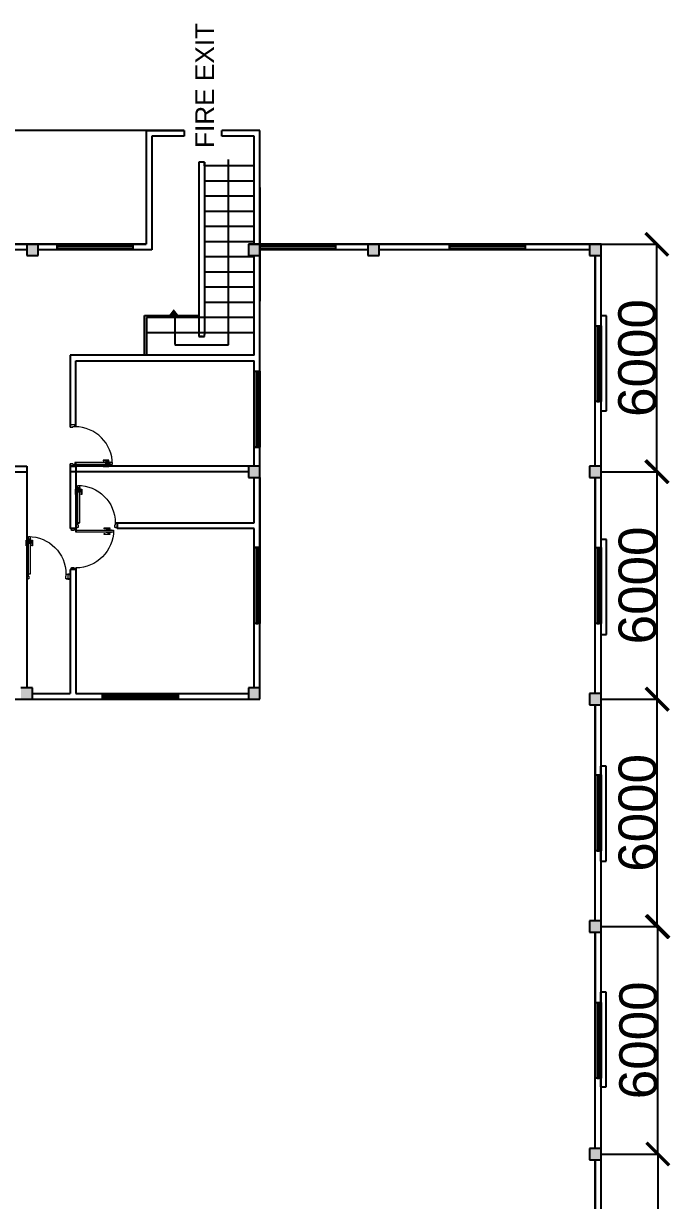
# Model space of a CAD drawing. Header units: millimetres. Extents: x 3339 to 2017737, y 4955 to 2748989.
# Drawn here: x 1069308 to 1086373, y 1700437 to 1731486 of the extents above; entities that cross this region are included whole.
import ezdxf

# ---------------------------------------------------------------- set-up
doc = ezdxf.new("R2010")
doc.units = ezdxf.units.MM
doc.header["$LTSCALE"] = 30
doc.layers.add('A-DETL-GENF', color=92, linetype='Continuous', lineweight=13)
doc.layers.add('A-DOOR', color=31, linetype='Continuous', lineweight=13)
doc.styles.get("Standard").update_dxf_attribs({"font": 'arial.ttf'})
doc.dimstyles.new('ISO-25', dxfattribs={"dimtxt": 1000, "dimasz": 600, "dimexe": 1.25, "dimexo": 0.625, "dimtad": 1, "dimtxsty": 'Standard', "dimblk": 'ARCHTICK', "dimcen": 2.5, "dimclrd": 4, "dimadec": 0, "dimazin": 0, "dimtfac": 1, "dimtmove": 0, "dimatfit": 3, "dimfxl": 1, "dimarcsym": 0})

# ---------------------------------------------------------------- blocks, each defined once
blk = doc.blocks.new('D4')
at = {"layer": 'A-DETL-GENF'}
for p, q in [((-1072, -29), (-1072, -112)), ((-1052, -29), (-1072, -29)), ((-1060, -41), (-1072, -30)), ((-1072, -112), (-1060, -112)), ((-1059, -112), (-1072, -112)), ((-1072, -112), (-1072, -150)), ((-1072, -150), (-1059, -150)), ((-1060, -112), (-1060, -41)), ((-1060, -41), (-1052, -41)), ((-1059, -150), (-1059, -112)), ((-1059, -115), (-1059, -147)), ((-1027, -115), (-1059, -115)), ((-1059, -147), (-1027, -147)), ((-1052, -41), (-1052, -29)), ((-1021, -74), (-1027, -80)), ((-1027, -80), (-1027, -182)), ((-1027, -147), (-1027, -115)), ((-1027, -182), (-1021, -188)), ((-1021, -188), (-1021, -74)), ((-974, -80), (-981, -74)), ((-981, -74), (-981, -188)), ((-981, -188), (-974, -182)), ((-974, -182), (-974, -80)), ((-943, -115), (-974, -115)), ((-974, -115), (-974, -147)), ((-974, -147), (-943, -147)), ((-930, -29), (-949, -29)), ((-949, -29), (-949, -41)), ((-949, -41), (-941, -41)), ((-943, -112), (-943, -150)), ((-930, -112), (-943, -112)), ((-943, -147), (-943, -115)), ((-943, -150), (-930, -150)), ((-941, -41), (-930, -30)), ((-941, -41), (-941, -112)), ((-941, -112), (-930, -112)), ((-930, -112), (-930, -29)), ((-930, -150), (-930, -112))]:
    blk.add_line(p, q, dxfattribs=at)
at = {"layer": 'A-DOOR', "lineweight": 18}
for p, q in [((-1059, 683), (-1024, 683)), ((-1014, 683), (-1059, 683)), ((-1059, 683), (-1059, 583)), ((-1059, 583), (-1024, 583)), ((-1024, 583), (-1024, 626)), ((-1024, 626), (-1014, 626)), ((-981, 583), (-1021, 583)), ((-1021, 583), (-1021, -231)), ((-1014, 626), (-1014, 683)), ((-981, -231), (-981, 583)), ((-169, 683), (-214, 683)), ((-214, 683), (-214, 626)), ((-214, 626), (-204, 626)), ((-204, 683), (-169, 683)), ((-204, 626), (-204, 583)), ((-204, 583), (-169, 583)), ((-169, 583), (-169, 683)), ((-1021, -231), (-981, -231))]:
    blk.add_line(p, q, dxfattribs=at)
at = {"layer": 'A-DOOR'}
blk.add_arc((-1021, 583), 814, 270, 0, dxfattribs=at)
blk = doc.blocks.new('_ArchTick')
at = {"color": 0, "linetype": 'ByBlock', "const_width": 0.15}
blk.add_lwpolyline([(-0.5, -0.5), (0.5, 0.5)], dxfattribs=at)
blk = doc.blocks.new('*D286')
at = {"color": 0, "lineweight": -2, "transparency": 16777216}
for p, q in [((1084542, 1701662), (1086042, 1701662)), ((1084542, 1695662), (1086042, 1695662))]:
    blk.add_line(p, q, dxfattribs=at)
at = {"color": 4, "lineweight": -2, "transparency": 16777216}
blk.add_line((1086041, 1701662), (1086041, 1695662), dxfattribs=at)
at = {"layer": 'Defpoints', "color": 0, "transparency": 16777216}
for p in [(1084541, 1701662), (1084541, 1695662), (1086041, 1695662)]:
    blk.add_point(p, dxfattribs=at)
at = {"color": 4, "lineweight": -2, "transparency": 16777216, "xscale": 600, "yscale": 600, "zscale": 600}
for p, rotation in [((1086041, 1701662), 90), ((1086041, 1695662), 270)]:
    blk.add_blockref('_ArchTick', p, dxfattribs=dict(at, rotation=rotation))
at = {"color": 0, "transparency": 16777216, "insert": (1085530, 1698662), "char_height": 1000, "attachment_point": 5, "rotation": 90}
blk.add_mtext('6000', dxfattribs=at)
blk = doc.blocks.new('*D287')
at = {"color": 0, "lineweight": -2, "transparency": 16777216}
for p, q in [((1084542, 1707662), (1086042, 1707662)), ((1084542, 1701662), (1086042, 1701662))]:
    blk.add_line(p, q, dxfattribs=at)
at = {"color": 4, "lineweight": -2, "transparency": 16777216}
blk.add_line((1086041, 1701662), (1086041, 1707662), dxfattribs=at)
at = {"layer": 'Defpoints', "color": 0, "transparency": 16777216}
for p in [(1084541, 1707662), (1086041, 1707662), (1084541, 1701662)]:
    blk.add_point(p, dxfattribs=at)
at = {"color": 4, "lineweight": -2, "transparency": 16777216, "xscale": 600, "yscale": 600, "zscale": 600}
for p, rotation in [((1086041, 1707662), 90), ((1086041, 1701662), 270)]:
    blk.add_blockref('_ArchTick', p, dxfattribs=dict(at, rotation=rotation))
at = {"color": 0, "transparency": 16777216, "insert": (1085530, 1704662), "char_height": 1000, "attachment_point": 5, "rotation": 90}
blk.add_mtext('6000', dxfattribs=at)
blk = doc.blocks.new('*D288')
at = {"color": 0, "lineweight": -2, "transparency": 16777216}
for p, q in [((1084542, 1713662), (1086023, 1713662)), ((1084542, 1707662), (1086023, 1707662))]:
    blk.add_line(p, q, dxfattribs=at)
at = {"color": 4, "lineweight": -2, "transparency": 16777216}
blk.add_line((1086022, 1707662), (1086022, 1713662), dxfattribs=at)
at = {"layer": 'Defpoints', "color": 0, "transparency": 16777216}
for p in [(1084541, 1713662), (1086022, 1713662), (1084541, 1707662)]:
    blk.add_point(p, dxfattribs=at)
at = {"color": 4, "lineweight": -2, "transparency": 16777216, "xscale": 600, "yscale": 600, "zscale": 600}
for p, rotation in [((1086022, 1713662), 90), ((1086022, 1707662), 270)]:
    blk.add_blockref('_ArchTick', p, dxfattribs=dict(at, rotation=rotation))
at = {"color": 0, "transparency": 16777216, "insert": (1085510, 1710662), "char_height": 1000, "attachment_point": 5, "rotation": 90}
blk.add_mtext('6000', dxfattribs=at)
blk = doc.blocks.new('*D289')
at = {"color": 0, "lineweight": -2, "transparency": 16777216}
for p, q in [((1084542, 1719662), (1086023, 1719662)), ((1084542, 1713662), (1086023, 1713662))]:
    blk.add_line(p, q, dxfattribs=at)
at = {"color": 4, "lineweight": -2, "transparency": 16777216}
blk.add_line((1086022, 1713662), (1086022, 1719662), dxfattribs=at)
at = {"layer": 'Defpoints', "color": 0, "transparency": 16777216}
for p in [(1084541, 1719662), (1086022, 1719662), (1084541, 1713662)]:
    blk.add_point(p, dxfattribs=at)
at = {"color": 4, "lineweight": -2, "transparency": 16777216, "xscale": 600, "yscale": 600, "zscale": 600}
for p, rotation in [((1086022, 1719662), 90), ((1086022, 1713662), 270)]:
    blk.add_blockref('_ArchTick', p, dxfattribs=dict(at, rotation=rotation))
at = {"color": 0, "transparency": 16777216, "insert": (1085511, 1716662), "char_height": 1000, "attachment_point": 5, "rotation": 90}
blk.add_mtext('6000', dxfattribs=at)
blk = doc.blocks.new('*D290')
at = {"color": 0, "lineweight": -2, "transparency": 16777216}
for p, q in [((1084542, 1725662), (1086014, 1725662)), ((1084542, 1719662), (1086014, 1719662))]:
    blk.add_line(p, q, dxfattribs=at)
at = {"color": 4, "lineweight": -2, "transparency": 16777216}
blk.add_line((1086013, 1719662), (1086013, 1725662), dxfattribs=at)
at = {"layer": 'Defpoints', "color": 0, "transparency": 16777216}
for p in [(1084541, 1725662), (1086013, 1725662), (1084541, 1719662)]:
    blk.add_point(p, dxfattribs=at)
at = {"color": 4, "lineweight": -2, "transparency": 16777216, "xscale": 600, "yscale": 600, "zscale": 600}
for p, rotation in [((1086013, 1725662), 90), ((1086013, 1719662), 270)]:
    blk.add_blockref('_ArchTick', p, dxfattribs=dict(at, rotation=rotation))
at = {"color": 0, "transparency": 16777216, "insert": (1085502, 1722662), "char_height": 1000, "attachment_point": 5, "rotation": 90}
blk.add_mtext('6000', dxfattribs=at)

msp = doc.modelspace()

# ---------------------------------------------------------------- hatches: boundary and pattern name
at = {"true_color": 0xf8d731}
h = msp.add_hatch(color=40, dxfattribs=at)
h.dxf.hatch_style = 1
h.paths.add_polyline_path([(1051841.166, 1725662.224), (1051691.166, 1725662.224), (1051541.166, 1725662.224), (1051541.166, 1725362.224), (1051841.166, 1725362.224)])
h.paths.add_polyline_path([(1057691.166, 1725662.224), (1057541.166, 1725662.224), (1057391.166, 1725662.224), (1057391.166, 1725512.224), (1057391.166, 1725362.224), (1057691.166, 1725362.224)])
h.paths.add_polyline_path([(1063691.166, 1725662.224), (1063541.166, 1725662.224), (1063391.166, 1725662.224), (1063391.166, 1725512.224), (1063391.166, 1725362.224), (1063691.166, 1725362.224)])
h.paths.add_polyline_path([(1063691.166, 1719812.224), (1063541.166, 1719812.224), (1063391.166, 1719812.224), (1063391.166, 1719662.224), (1063391.166, 1719512.224), (1063691.166, 1719512.224)])
h.paths.add_polyline_path([(1069691.166, 1725662.224), (1069541.166, 1725662.224), (1069391.166, 1725662.224), (1069391.166, 1725512.224), (1069391.166, 1725362.224), (1069691.166, 1725362.224)])
h.paths.add_polyline_path([(1075541.166, 1725662.224), (1075391.166, 1725662.224), (1075241.166, 1725662.224), (1075241.166, 1725512.224), (1075241.166, 1725362.224), (1075541.166, 1725362.224)])
h.paths.add_polyline_path([(1078691.166, 1725662.224), (1078541.166, 1725662.224), (1078391.166, 1725662.224), (1078391.166, 1725362.224), (1078691.166, 1725362.224)])
h.paths.add_polyline_path([(1084541.166, 1725662.224), (1084391.166, 1725662.224), (1084241.166, 1725662.224), (1084241.166, 1725512.224), (1084241.166, 1725362.224), (1084541.166, 1725362.224)])
h.paths.add_polyline_path([(1084541.166, 1719812.224), (1084391.166, 1719812.224), (1084241.166, 1719812.224), (1084241.166, 1719662.224), (1084241.166, 1719512.224), (1084541.166, 1719512.224)])
h.paths.add_polyline_path([(1075541.166, 1713962.224), (1075391.166, 1713962.224), (1075241.166, 1713962.224), (1075241.166, 1713812.224), (1075241.166, 1713662.224), (1075541.166, 1713662.224)])
h.paths.add_polyline_path([(1069541.166, 1713962.224), (1069391.166, 1713962.224), (1069241.166, 1713962.224), (1069241.166, 1713812.224), (1069241.166, 1713662.224), (1069541.166, 1713662.224)])
h.paths.add_polyline_path([(1063691.166, 1713962.224), (1063541.166, 1713962.224), (1063391.166, 1713962.224), (1063391.166, 1713662.224), (1063691.166, 1713662.224)])
h.paths.add_polyline_path([(1057691.166, 1713962.224), (1057541.166, 1713962.224), (1057391.166, 1713962.224), (1057391.166, 1713812.224), (1057391.166, 1713662.224), (1057691.166, 1713662.224)])
h.paths.add_polyline_path([(1051841.166, 1713962.224), (1051691.166, 1713962.224), (1051541.166, 1713962.224), (1051541.166, 1713812.224), (1051541.166, 1713662.224), (1051841.166, 1713662.224)])
h.paths.add_polyline_path([(1051841.166, 1719812.224), (1051691.166, 1719812.224), (1051541.166, 1719812.224), (1051541.166, 1719662.224), (1051541.166, 1719512.224), (1051841.166, 1719512.224)])
at = {"true_color": 0xcd2027}
h = msp.add_hatch(color=242, dxfattribs=at)
h.dxf.hatch_style = 1
h.paths.add_polyline_path([(1073270.659, 1723901.882), (1073270.659, 1723950.453), (1073100.659, 1723736.739), (1073270.659, 1723736.739)])
h.paths.add_polyline_path([(1073270.659, 1723950.453), (1073270.659, 1723901.882), (1073270.659, 1723736.739), (1073440.659, 1723736.739)])
at = {"true_color": 0xf8d731}
h = msp.add_hatch(color=40, dxfattribs=at)
h.dxf.hatch_style = 1
h.paths.add_polyline_path([(1075541.166, 1719812.224), (1075391.166, 1719812.224), (1075241.166, 1719812.224), (1075241.166, 1719662.224), (1075241.166, 1719512.224), (1075541.166, 1719512.224)])
h.paths.add_polyline_path([(1084541.166, 1713812.224), (1084391.166, 1713812.224), (1084241.166, 1713812.224), (1084241.166, 1713662.224), (1084241.166, 1713512.224), (1084541.166, 1713512.224)])
h.paths.add_polyline_path([(1084541.166, 1707812.224), (1084391.166, 1707812.224), (1084241.166, 1707812.224), (1084241.166, 1707512.224), (1084541.166, 1707512.224)])
h = msp.add_hatch(color=40, dxfattribs=at)
h.dxf.hatch_style = 1
h.paths.add_polyline_path([(1084541.166, 1701812.224), (1084391.166, 1701812.224), (1084241.166, 1701812.224), (1084241.166, 1701512.224), (1084541.166, 1701512.224)])
h.paths.add_polyline_path([(1084541.166, 1695812.224), (1084391.166, 1695812.224), (1084241.166, 1695812.224), (1084241.166, 1695662.224), (1084241.166, 1695512.224), (1084541.166, 1695512.224)])
h.paths.add_polyline_path([(1084541.166, 1689812.224), (1084391.166, 1689812.224), (1084241.166, 1689812.224), (1084241.166, 1689662.224), (1084241.166, 1689512.224), (1084541.166, 1689512.224)])
h.paths.add_polyline_path([(1084541.166, 1683812.224), (1084391.166, 1683812.224), (1084241.166, 1683812.224), (1084241.166, 1683662.224), (1084241.166, 1683512.224), (1084541.166, 1683512.224)])

# ---------------------------------------------------------------- linework, layer by layer
for p, q in [((1073541.166, 1728662.224), (1053191.166, 1728662.224)), ((1073541.166, 1728662.224), (1072541.166, 1728662.224)), ((1072541.166, 1728662.224), (1072541.166, 1725662.224)), ((1072541.166, 1728662.224), (1073541.166, 1728662.224)), ((1073541.166, 1728512.224), (1072691.166, 1728512.224)), ((1072691.166, 1728512.224), (1072691.166, 1725512.224)), ((1073541.166, 1728662.224), (1073541.166, 1728512.224)), ((1075541.166, 1728662.224), (1074541.166, 1728662.224)), ((1075541.166, 1728662.224), (1074541.166, 1728662.224)), ((1074541.166, 1728512.224), (1074541.166, 1728662.224)), ((1075391.166, 1728512.224), (1074541.166, 1728512.224)), ((1075391.166, 1725662.224), (1075391.166, 1728512.224)), ((1075541.166, 1725662.224), (1075541.166, 1728662.224)), ((1075541.166, 1725662.224), (1075541.166, 1727162.224)), ((1075541.166, 1727162.224), (1075541.166, 1724162.224)), ((1072541.166, 1725662.224), (1054541.166, 1725662.224)), ((1063541.166, 1725662.224), (1069541.166, 1725662.224)), ((1069391.166, 1725512.224), (1063691.166, 1725512.224)), ((1069391.166, 1725662.224), (1069391.166, 1725362.224)), ((1069691.166, 1725662.224), (1069391.166, 1725662.224)), ((1069391.166, 1725662.224), (1069391.166, 1725512.224)), ((1069541.166, 1725662.224), (1072541.166, 1725662.224)), ((1069691.166, 1725662.224), (1069541.166, 1725662.224)), ((1069691.166, 1725362.224), (1069691.166, 1725662.224)), ((1069691.166, 1725512.224), (1069691.166, 1725662.224)), ((1069691.166, 1725662.224), (1070191.166, 1725662.224)), ((1072691.166, 1725512.224), (1069691.166, 1725512.224)), ((1070191.166, 1725662.224), (1070191.166, 1725512.224)), ((1084541.166, 1725662.224), (1075241.166, 1725662.224)), ((1075241.166, 1725662.224), (1075541.166, 1725662.224)), ((1075241.166, 1725662.224), (1075241.166, 1725362.224)), ((1075541.166, 1725662.224), (1075241.166, 1725662.224)), ((1075241.166, 1725662.224), (1075241.166, 1725512.224)), ((1075541.166, 1725662.224), (1075391.166, 1725662.224)), ((1075541.166, 1724162.224), (1075541.166, 1725662.224)), ((1075541.166, 1725662.224), (1078541.166, 1725662.224)), ((1075541.166, 1713662.224), (1075541.166, 1725662.224)), ((1075541.166, 1725362.224), (1075541.166, 1725662.224)), ((1075541.166, 1725512.224), (1075541.166, 1725662.224)), ((1078391.166, 1725512.224), (1075541.166, 1725512.224)), ((1078391.166, 1725662.224), (1078391.166, 1725362.224)), ((1078691.166, 1725662.224), (1078391.166, 1725662.224)), ((1078391.166, 1725662.224), (1078391.166, 1725512.224)), ((1078541.166, 1725662.224), (1084541.166, 1725662.224)), ((1078691.166, 1725662.224), (1078541.166, 1725662.224)), ((1078541.166, 1725662.224), (1080541.166, 1725662.224)), ((1078691.166, 1725362.224), (1078691.166, 1725662.224)), ((1078691.166, 1725512.224), (1078691.166, 1725662.224)), ((1084241.166, 1725512.224), (1078691.166, 1725512.224)), ((1080541.166, 1725662.224), (1080541.166, 1725512.224)), ((1084241.166, 1725662.224), (1084241.166, 1725362.224)), ((1084541.166, 1725662.224), (1084241.166, 1725662.224)), ((1084241.166, 1725662.224), (1084241.166, 1725512.224)), ((1084541.166, 1725662.224), (1084391.166, 1725662.224)), ((1084541.166, 1662662.224), (1084541.166, 1725662.224)), ((1084541.166, 1719662.224), (1084541.166, 1725662.224)), ((1084541.166, 1719662.224), (1084541.166, 1725662.224)), ((1084541.166, 1725362.224), (1084541.166, 1725662.224)), ((1084541.166, 1725512.224), (1084541.166, 1725662.224)), ((1069391.166, 1725362.224), (1069691.166, 1725362.224)), ((1075241.166, 1725362.224), (1075541.166, 1725362.224)), ((1075391.166, 1722737.224), (1075391.166, 1725362.224)), ((1078391.166, 1725362.224), (1078691.166, 1725362.224)), ((1084241.166, 1725362.224), (1084541.166, 1725362.224)), ((1084391.166, 1719812.224), (1084391.166, 1725362.224)), ((1084391.166, 1725362.224), (1084391.166, 1723512.224)), ((1084391.166, 1723512.224), (1084541.166, 1723512.224)), ((1084539.603, 1723772.153), (1084539.603, 1721272.153)), ((1084689.603, 1723772.153), (1084539.603, 1723772.153)), ((1084539.603, 1723772.153), (1084539.603, 1723772.153)), ((1084689.603, 1721272.153), (1084689.603, 1723772.153)), ((1075391.166, 1722737.224), (1070541.166, 1722737.224)), ((1070541.166, 1722737.224), (1070541.166, 1722587.224)), ((1070541.166, 1722737.224), (1070541.166, 1720840.907)), ((1070541.166, 1722662.224), (1070541.166, 1722587.224)), ((1070691.166, 1722587.224), (1075391.166, 1722587.224)), ((1070691.166, 1720849.026), (1070691.166, 1722587.224)), ((1075391.166, 1719812.224), (1075391.166, 1722587.224)), ((1075541.166, 1722587.224), (1075541.166, 1722737.224)), ((1075541.166, 1719662.224), (1075541.166, 1722662.224)), ((1084539.603, 1721272.153), (1084689.603, 1721272.153)), ((1075391.166, 1719812.224), (1075391.166, 1720312.224)), ((1075391.166, 1720312.224), (1075541.166, 1720312.224)), ((1067145.4, 1719812.224), (1069391.166, 1719812.224)), ((1069391.166, 1719812.224), (1069391.166, 1713962.224)), ((1070541.166, 1719867.006), (1070541.166, 1719812.224)), ((1075541.166, 1719812.224), (1070541.166, 1719812.224)), ((1070541.166, 1719812.224), (1070541.166, 1718162.224)), ((1070541.166, 1719812.224), (1070691.166, 1719812.224)), ((1070691.166, 1719812.224), (1070691.166, 1719907.179)), ((1070691.166, 1719812.224), (1070691.166, 1718067.268)), ((1070691.166, 1719812.224), (1070691.166, 1718312.224)), ((1075241.166, 1719812.224), (1075241.166, 1719512.224)), ((1075541.166, 1719812.224), (1075241.166, 1719812.224)), ((1075241.166, 1719812.224), (1075241.166, 1719662.224)), ((1075541.166, 1719812.224), (1075391.166, 1719812.224)), ((1075541.166, 1719512.224), (1075541.166, 1719812.224)), ((1075541.166, 1719662.224), (1075541.166, 1719812.224)), ((1084241.166, 1719812.224), (1084241.166, 1719512.224)), ((1084541.166, 1719812.224), (1084241.166, 1719812.224)), ((1084241.166, 1719812.224), (1084241.166, 1719662.224)), ((1084541.166, 1719812.224), (1084391.166, 1719812.224)), ((1084541.166, 1719512.224), (1084541.166, 1719812.224)), ((1084541.166, 1719662.224), (1084541.166, 1719812.224)), ((1067117.91, 1719662.224), (1069391.166, 1719662.224)), ((1075241.166, 1719662.224), (1070541.166, 1719662.224)), ((1075241.166, 1719512.224), (1075541.166, 1719512.224)), ((1075391.166, 1718312.224), (1075391.166, 1719512.224)), ((1075541.166, 1719512.224), (1075541.166, 1717662.224)), ((1084241.166, 1719512.224), (1084541.166, 1719512.224)), ((1084391.166, 1713812.224), (1084391.166, 1719512.224)), ((1084391.166, 1719512.224), (1084391.166, 1717662.224)), ((1084541.166, 1713662.224), (1084541.166, 1719662.224)), ((1070691.166, 1718312.224), (1070785.899, 1718312.224)), ((1071728.148, 1718312.224), (1075391.166, 1718312.224)), ((1071774.409, 1718311.961), (1071774.409, 1718161.961)), ((1070691.166, 1718162.224), (1070541.166, 1718162.224)), ((1071579.699, 1718162.224), (1071436.862, 1718162.224)), ((1075391.166, 1718162.224), (1071774.409, 1718162.224)), ((1075391.166, 1713962.224), (1075391.166, 1718162.224)), ((1075541.166, 1717662.224), (1075391.166, 1717662.224)), ((1084391.166, 1717662.224), (1084541.166, 1717662.224)), ((1084539.603, 1717872.153), (1084539.603, 1715372.153)), ((1084689.603, 1717872.153), (1084539.603, 1717872.153)), ((1084539.603, 1717872.153), (1084539.603, 1717872.153)), ((1084689.603, 1715372.153), (1084689.603, 1717872.153)), ((1070541.166, 1717078.758), (1070541.166, 1713812.224)), ((1070691.166, 1717078.758), (1070541.166, 1717078.758)), ((1070691.166, 1717125.019), (1070691.166, 1713812.224)), ((1070474.631, 1716962.224), (1070539.631, 1716962.224)), ((1070474.631, 1716840.486), (1070541.166, 1716840.486)), ((1084539.603, 1715372.153), (1084689.603, 1715372.153)), ((1069541.166, 1713962.224), (1069241.166, 1713962.224)), ((1069541.166, 1713962.224), (1069391.166, 1713962.224)), ((1069541.166, 1713662.224), (1069541.166, 1713962.224)), ((1069541.166, 1713812.224), (1069541.166, 1713962.224)), ((1075241.166, 1713962.224), (1075241.166, 1713662.224)), ((1075541.166, 1713962.224), (1075241.166, 1713962.224)), ((1075241.166, 1713962.224), (1075241.166, 1713812.224)), ((1075541.166, 1713962.224), (1075391.166, 1713962.224)), ((1075541.166, 1713662.224), (1075541.166, 1713962.224)), ((1075541.166, 1713812.224), (1075541.166, 1713962.224)), ((1051541.166, 1713662.224), (1075541.166, 1713662.224)), ((1069241.166, 1713662.224), (1069541.166, 1713662.224)), ((1069541.166, 1713812.224), (1070541.166, 1713812.224)), ((1069541.166, 1713662.224), (1071391.166, 1713662.224)), ((1070691.166, 1713812.224), (1075241.166, 1713812.224)), ((1071391.166, 1713662.224), (1071391.166, 1713812.224)), ((1075241.166, 1713662.224), (1075541.166, 1713662.224)), ((1084241.166, 1713812.224), (1084241.166, 1713512.224)), ((1084541.166, 1713812.224), (1084241.166, 1713812.224)), ((1084241.166, 1713812.224), (1084241.166, 1713662.224)), ((1084541.166, 1713812.224), (1084391.166, 1713812.224)), ((1084541.166, 1713512.224), (1084541.166, 1713812.224)), ((1084541.166, 1713662.224), (1084541.166, 1713812.224)), ((1084541.166, 1707662.224), (1084541.166, 1713662.224)), ((1084241.166, 1713512.224), (1084541.166, 1713512.224)), ((1084391.166, 1707812.224), (1084391.166, 1713512.224)), ((1084391.166, 1713512.224), (1084391.166, 1711662.224)), ((1084529.603, 1711892.153), (1084529.603, 1709392.153)), ((1084679.603, 1711892.153), (1084529.603, 1711892.153)), ((1084529.603, 1711892.153), (1084529.603, 1711892.153)), ((1084679.603, 1709392.153), (1084679.603, 1711892.153)), ((1084391.166, 1711662.224), (1084541.166, 1711662.224)), ((1084529.603, 1709392.153), (1084679.603, 1709392.153)), ((1084241.166, 1707812.224), (1084241.166, 1707512.224)), ((1084541.166, 1707812.224), (1084241.166, 1707812.224)), ((1084241.166, 1707812.224), (1084241.166, 1707662.224)), ((1084541.166, 1707812.224), (1084391.166, 1707812.224)), ((1084541.166, 1707512.224), (1084541.166, 1707812.224)), ((1084541.166, 1707662.224), (1084541.166, 1707812.224)), ((1084241.166, 1707512.224), (1084541.166, 1707512.224)), ((1084391.166, 1701812.224), (1084391.166, 1707512.224)), ((1084391.166, 1707512.224), (1084391.166, 1705662.224)), ((1084541.166, 1701662.224), (1084541.166, 1707662.224)), ((1084529.603, 1705932.153), (1084529.603, 1703432.153)), ((1084679.603, 1705932.153), (1084529.603, 1705932.153)), ((1084529.603, 1705932.153), (1084529.603, 1705932.153)), ((1084679.603, 1703432.153), (1084679.603, 1705932.153)), ((1084391.166, 1705662.224), (1084541.166, 1705662.224)), ((1084529.603, 1703432.153), (1084679.603, 1703432.153)), ((1084241.166, 1701812.224), (1084241.166, 1701512.224)), ((1084541.166, 1701812.224), (1084241.166, 1701812.224)), ((1084241.166, 1701812.224), (1084241.166, 1701662.224)), ((1084541.166, 1701812.224), (1084391.166, 1701812.224)), ((1084541.166, 1701512.224), (1084541.166, 1701812.224)), ((1084541.166, 1701662.224), (1084541.166, 1701812.224)), ((1084241.166, 1701512.224), (1084541.166, 1701512.224)), ((1084391.166, 1695812.224), (1084391.166, 1701512.224)), ((1084391.166, 1701512.224), (1084391.166, 1699662.224)), ((1084541.166, 1695662.224), (1084541.166, 1701662.224))]:
    msp.add_line(p, q)
at = {"color": 242, "true_color": 0xcd2027}
for p, q in [((1074709.603, 1727902.153), (1074709.603, 1723013.1)), ((1074079.603, 1727832.153), (1073929.603, 1727832.153)), ((1074079.603, 1727832.153), (1073929.603, 1727832.153)), ((1073929.603, 1727832.153), (1073929.603, 1723232.153)), ((1074079.603, 1727832.153), (1074079.603, 1723282.153)), ((1074079.603, 1727732.153), (1074079.603, 1727832.153)), ((1075379.603, 1727732.153), (1074079.603, 1727732.153)), ((1074079.603, 1727332.153), (1075379.603, 1727332.153)), ((1075379.603, 1726932.153), (1074079.603, 1726932.153)), ((1074079.603, 1726532.153), (1075379.603, 1726532.153)), ((1075379.603, 1726132.153), (1074079.603, 1726132.153)), ((1074079.603, 1725732.153), (1075379.603, 1725732.153)), ((1075379.603, 1725332.153), (1074079.603, 1725332.153)), ((1074079.603, 1724932.153), (1075379.603, 1724932.153)), ((1075379.603, 1724532.153), (1074079.603, 1724532.153)), ((1074079.603, 1724132.153), (1075379.603, 1724132.153)), ((1072499.603, 1722732.153), (1072499.603, 1723782.153)), ((1072499.603, 1723782.153), (1073929.603, 1723782.153)), ((1075379.603, 1723732.153), (1072549.603, 1723732.153)), ((1072549.603, 1723732.153), (1072549.603, 1722732.153)), ((1073295.131, 1723736.303), (1073295.131, 1723015.266)), ((1072549.603, 1723332.153), (1075379.603, 1723332.153)), ((1074029.603, 1723232.153), (1073929.603, 1723232.153)), ((1073929.603, 1723232.153), (1074029.603, 1723232.153)), ((1074029.603, 1723232.153), (1074079.603, 1723232.153)), ((1074079.603, 1723232.153), (1074079.603, 1723282.153)), ((1073295.131, 1723013.501), (1074710.951, 1723013.501))]:
    msp.add_line(p, q, dxfattribs=at)
at = {"color": 9, "true_color": 0xafd9aa}
for p, q in [((1070191.166, 1725512.224), (1070191.166, 1725662.224)), ((1070191.166, 1725662.224), (1072191.166, 1725662.224)), ((1072191.166, 1725612.224), (1070191.166, 1725612.224)), ((1070191.166, 1725612.224), (1070191.166, 1725562.224)), ((1070191.166, 1725562.224), (1072191.166, 1725562.224)), ((1071191.166, 1725512.224), (1070191.166, 1725512.224)), ((1072191.166, 1725512.224), (1071191.166, 1725512.224)), ((1072191.166, 1725662.224), (1072191.166, 1725512.224)), ((1072191.166, 1725662.224), (1072191.166, 1725612.224)), ((1075541.166, 1725512.224), (1075541.166, 1725662.224)), ((1075541.166, 1725662.224), (1077541.166, 1725662.224)), ((1077541.166, 1725612.224), (1075541.166, 1725612.224)), ((1075541.166, 1725612.224), (1075541.166, 1725562.224)), ((1075541.166, 1725562.224), (1077541.166, 1725562.224)), ((1076541.166, 1725512.224), (1075541.166, 1725512.224)), ((1077541.166, 1725512.224), (1076541.166, 1725512.224)), ((1077541.166, 1725662.224), (1077541.166, 1725512.224)), ((1077541.166, 1725662.224), (1077541.166, 1725612.224)), ((1080541.166, 1725512.224), (1080541.166, 1725662.224)), ((1080541.166, 1725662.224), (1082541.166, 1725662.224)), ((1082541.166, 1725612.224), (1080541.166, 1725612.224)), ((1080541.166, 1725612.224), (1080541.166, 1725562.224)), ((1080541.166, 1725562.224), (1082541.166, 1725562.224)), ((1081541.166, 1725512.224), (1080541.166, 1725512.224)), ((1082541.166, 1725512.224), (1081541.166, 1725512.224)), ((1082541.166, 1725662.224), (1082541.166, 1725512.224)), ((1082541.166, 1725662.224), (1082541.166, 1725612.224)), ((1084391.166, 1723512.224), (1084541.166, 1723512.224)), ((1084391.166, 1721512.224), (1084391.166, 1723512.224)), ((1084391.166, 1723512.224), (1084441.166, 1723512.224)), ((1084441.166, 1723512.224), (1084441.166, 1721512.224)), ((1084491.166, 1721512.224), (1084491.166, 1723512.224)), ((1084541.166, 1723512.224), (1084541.166, 1722512.224)), ((1075391.166, 1722312.224), (1075541.166, 1722312.224)), ((1075391.166, 1720312.224), (1075391.166, 1722312.224)), ((1075391.166, 1722312.224), (1075441.166, 1722312.224)), ((1075441.166, 1722312.224), (1075441.166, 1720312.224)), ((1075491.166, 1720312.224), (1075491.166, 1722312.224)), ((1075541.166, 1722312.224), (1075541.166, 1721312.224)), ((1084541.166, 1722512.224), (1084541.166, 1721512.224)), ((1084541.166, 1721512.224), (1084391.166, 1721512.224)), ((1084441.166, 1721512.224), (1084491.166, 1721512.224)), ((1075541.166, 1721312.224), (1075541.166, 1720312.224)), ((1075541.166, 1720312.224), (1075391.166, 1720312.224)), ((1075441.166, 1720312.224), (1075491.166, 1720312.224)), ((1075391.166, 1717662.224), (1075541.166, 1717662.224)), ((1075391.166, 1715662.224), (1075391.166, 1717662.224)), ((1075391.166, 1717662.224), (1075441.166, 1717662.224)), ((1075441.166, 1717662.224), (1075441.166, 1715662.224)), ((1075491.166, 1715662.224), (1075491.166, 1717662.224)), ((1075541.166, 1717662.224), (1075541.166, 1716662.224)), ((1084391.166, 1717662.224), (1084541.166, 1717662.224)), ((1084391.166, 1715662.224), (1084391.166, 1717662.224)), ((1084391.166, 1717662.224), (1084441.166, 1717662.224)), ((1084441.166, 1717662.224), (1084441.166, 1715662.224)), ((1084491.166, 1715662.224), (1084491.166, 1717662.224)), ((1084541.166, 1717662.224), (1084541.166, 1716662.224)), ((1075541.166, 1716662.224), (1075541.166, 1715662.224)), ((1084541.166, 1716662.224), (1084541.166, 1715662.224)), ((1075541.166, 1715662.224), (1075391.166, 1715662.224)), ((1075441.166, 1715662.224), (1075491.166, 1715662.224)), ((1084541.166, 1715662.224), (1084391.166, 1715662.224)), ((1084441.166, 1715662.224), (1084491.166, 1715662.224)), ((1071391.166, 1713662.224), (1071391.166, 1713812.224)), ((1071391.166, 1713812.224), (1073391.166, 1713812.224)), ((1073391.166, 1713762.224), (1071391.166, 1713762.224)), ((1071391.166, 1713762.224), (1071391.166, 1713712.224)), ((1071391.166, 1713712.224), (1073391.166, 1713712.224)), ((1072391.166, 1713662.224), (1071391.166, 1713662.224)), ((1073391.166, 1713662.224), (1072391.166, 1713662.224)), ((1073391.166, 1713812.224), (1073391.166, 1713662.224)), ((1073391.166, 1713812.224), (1073391.166, 1713762.224)), ((1084391.166, 1711662.224), (1084541.166, 1711662.224)), ((1084391.166, 1709662.224), (1084391.166, 1711662.224)), ((1084391.166, 1711662.224), (1084441.166, 1711662.224)), ((1084441.166, 1711662.224), (1084441.166, 1709662.224)), ((1084491.166, 1709662.224), (1084491.166, 1711662.224)), ((1084541.166, 1711662.224), (1084541.166, 1710662.224)), ((1084541.166, 1710662.224), (1084541.166, 1709662.224)), ((1084541.166, 1709662.224), (1084391.166, 1709662.224)), ((1084441.166, 1709662.224), (1084491.166, 1709662.224)), ((1084391.166, 1705662.224), (1084541.166, 1705662.224)), ((1084391.166, 1703662.224), (1084391.166, 1705662.224)), ((1084391.166, 1705662.224), (1084441.166, 1705662.224)), ((1084441.166, 1705662.224), (1084441.166, 1703662.224)), ((1084491.166, 1703662.224), (1084491.166, 1705662.224)), ((1084541.166, 1705662.224), (1084541.166, 1704662.224)), ((1084541.166, 1704662.224), (1084541.166, 1703662.224)), ((1084541.166, 1703662.224), (1084391.166, 1703662.224)), ((1084441.166, 1703662.224), (1084491.166, 1703662.224))]:
    msp.add_line(p, q, dxfattribs=at)

# ---------------------------------------------------------------- block references
at = {"layer": 'A-DOOR', "yscale": 1.217377047422565, "zscale": 1.217377047422565}
for p, xscale, rotation in [((1071372.716, 1721101.187), 1.217377047422565, 90.00000000000001), ((1071979.906, 1719021.774), -1.217377047422565, 180), ((1070680.129, 1717672.037), -1.217377047422565, 180), ((1071400.979, 1716873.261), -1.217377047422565, 90)]:
    msp.add_blockref('D4', p, dxfattribs=dict(at, xscale=xscale, rotation=rotation))

# ---------------------------------------------------------------- texts
msp.add_text('FIRE EXIT', height=494.3593, rotation=90).set_placement((1074333.962, 1728202.153))

# ---------------------------------------------------------------- dimensions: what is measured, and where the dimension line sits
for base, p1, p2, picture, middle in [((1086012.883, 1725662.224), (1084541.166, 1719662.224), (1084541.166, 1725662.224), '*D290', (1085501.685, 1722662.224)), ((1086022.176, 1719662.224), (1084541.166, 1713662.224), (1084541.166, 1719662.224), '*D289', (1085510.978, 1716662.224)), ((1086021.662, 1713662.224), (1084541.166, 1707662.224), (1084541.166, 1713662.224), '*D288', (1085510.464, 1710662.224)), ((1086041.166, 1707662.224), (1084541.166, 1701662.224), (1084541.166, 1707662.224), '*D287', (1085529.968, 1704662.224)), ((1086041.159, 1695662.224), (1084541.166, 1701662.224), (1084541.166, 1695662.224), '*D286', (1085529.961, 1698662.224))]:
    dim = msp.add_linear_dim(base=base, p1=p1, p2=p2, angle=90, dimstyle='ISO-25')
    dim.commit()
    dim.dimension.update_dxf_attribs({"geometry": picture, "text_midpoint": middle})

doc.saveas('drawing.dxf')
